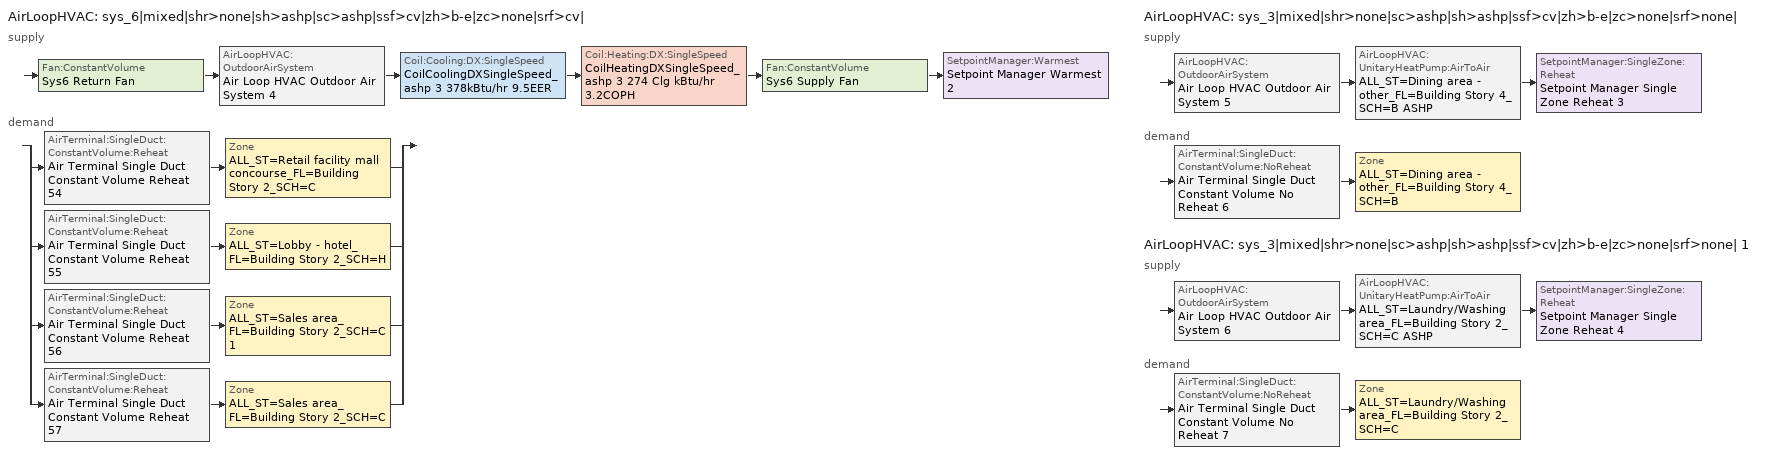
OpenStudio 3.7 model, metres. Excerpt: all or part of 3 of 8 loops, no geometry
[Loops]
AirLoopHVAC 'sys_6|mixed|shr>none|sh>ashp|sc>ashp|ssf>cv|zh>b-e|zc>none|srf>cv|'
 supply: Fan:ConstantVolume 'Sys6 Return Fan' > AirLoopHVAC:OutdoorAirSystem 'Air Loop HVAC Outdoor Air System 4' > Coil:Cooling:DX:SingleSpeed 'CoilCoolingDXSingleSpeed_ashp 3 378kBtu/hr 9.5EER' > Coil:Heating:DX:SingleSpeed 'CoilHeatingDXSingleSpeed_ashp 3 274 Clg kBtu/hr 3.2COPH' > Fan:ConstantVolume 'Sys6 Supply Fan' > SetpointManager:Warmest 'Setpoint Manager Warmest 2'
 demand: split
  | AirTerminal:SingleDuct:ConstantVolume:Reheat 'Air Terminal Single Duct Constant Volume Reheat 54' > Zone 'ALL_ST=Retail facility mall concourse_FL=Building Story 2_SCH=C'
  | AirTerminal:SingleDuct:ConstantVolume:Reheat 'Air Terminal Single Duct Constant Volume Reheat 55' > Zone 'ALL_ST=Lobby - hotel_FL=Building Story 2_SCH=H'
  | AirTerminal:SingleDuct:ConstantVolume:Reheat 'Air Terminal Single Duct Constant Volume Reheat 56' > Zone 'ALL_ST=Sales area_FL=Building Story 2_SCH=C 1'
  | AirTerminal:SingleDuct:ConstantVolume:Reheat 'Air Terminal Single Duct Constant Volume Reheat 57' > Zone 'ALL_ST=Sales area_FL=Building Story 2_SCH=C'
AirLoopHVAC 'sys_3|mixed|shr>none|sc>ashp|sh>ashp|ssf>cv|zh>b-e|zc>none|srf>none|'
 supply: AirLoopHVAC:OutdoorAirSystem 'Air Loop HVAC Outdoor Air System 5' > AirLoopHVAC:UnitaryHeatPump:AirToAir 'ALL_ST=Dining area - other_FL=Building Story 4_SCH=B ASHP' > SetpointManager:SingleZone:Reheat 'Setpoint Manager Single Zone Reheat 3'
 demand: AirTerminal:SingleDuct:ConstantVolume:NoReheat 'Air Terminal Single Duct Constant Volume No Reheat 6' > Zone 'ALL_ST=Dining area - other_FL=Building Story 4_SCH=B'
AirLoopHVAC 'sys_3|mixed|shr>none|sc>ashp|sh>ashp|ssf>cv|zh>b-e|zc>none|srf>none| 1'
 supply: AirLoopHVAC:OutdoorAirSystem 'Air Loop HVAC Outdoor Air System 6' > AirLoopHVAC:UnitaryHeatPump:AirToAir 'ALL_ST=Laundry/Washing area_FL=Building Story 2_SCH=C ASHP' > SetpointManager:SingleZone:Reheat 'Setpoint Manager Single Zone Reheat 4'
 demand: AirTerminal:SingleDuct:ConstantVolume:NoReheat 'Air Terminal Single Duct Constant Volume No Reheat 7' > Zone 'ALL_ST=Laundry/Washing area_FL=Building Story 2_SCH=C'
[Sizing:Zone] Zone Cooling Design Supply Air Temperature Input Method=TemperatureDifference; Zone Cooling Design Supply Air Temperature {C}=14; Zone Cooling Design Supply Air Temperature Difference {deltaC}=11; Zone Heating Design Supply Air Temperature Input Method=TemperatureDifference; Zone Heating Design Supply Air Temperature {C}=40; Zone Heating Design Supply Air Temperature Difference {deltaC}=21; Zone Cooling Design Supply Air Humidity Ratio {kg-H2O/kg-air}=0.0085; Zone Heating Design Supply Air Humidity Ratio {kg-H2O/kg-air}=0.008; Zone Heating Sizing Factor=1.3; Zone Cooling Sizing Factor=1; Cooling Design Air Flow Method=DesignDay; Heating Design Air Flow Method=DesignDay; Account for Dedicated Outdoor Air System=No; Dedicated Outdoor Air System Control Strategy=NeutralSupplyAir; Dedicated Outdoor Air Low Setpoint Temperature for Design {C}=autosize; Dedicated Outdoor Air High Setpoint Temperature for Design {C}=autosize; Zone Load Sizing Method=Sensible Load Only No Latent Load; Zone Latent Cooling Design Supply Air Humidity Ratio Input Method=HumidityRatioDifference; Zone Cooling Design Supply Air Humidity Ratio Difference {kgWater/kgDryAir}=0.005; Zone Latent Heating Design Supply Air Humidity Ratio Input Method=HumidityRatioDifference; Zone Humidification Design Supply Air Humidity Ratio Difference {kgWater/kgDryAir}=0.005
ALL_ST=Sales area_FL=Building Story 2_SCH=C; ALL_ST=Retail facility mall concourse_FL=Building Story 2_SCH=C; ALL_ST=Dining area - other_FL=Building Story 4_SCH=B; ALL_ST=Sales area_FL=Building Story 2_SCH=C 1; ALL_ST=Laundry/Washing area_FL=Building Story 2_SCH=C; ALL_ST=Lobby - hotel_FL=Building Story 2_SCH=H
[Zone equipment]
ALL_ST=Sales area_FL=Building Story 2_SCH=C: Zone HVAC Baseboard Convective Electric 62, Air Terminal Single Duct Constant Volume Reheat 57
ALL_ST=Retail facility mall concourse_FL=Building Story 2_SCH=C: Zone HVAC Baseboard Convective Electric 59, Air Terminal Single Duct Constant Volume Reheat 54
ALL_ST=Dining area - other_FL=Building Story 4_SCH=B: Zone HVAC Baseboard Convective Electric 63, Air Terminal Single Duct Constant Volume No Reheat 6
ALL_ST=Sales area_FL=Building Story 2_SCH=C 1: Zone HVAC Baseboard Convective Electric 61, Air Terminal Single Duct Constant Volume Reheat 56
ALL_ST=Laundry/Washing area_FL=Building Story 2_SCH=C: Zone HVAC Baseboard Convective Electric 64, Air Terminal Single Duct Constant Volume No Reheat 7
ALL_ST=Lobby - hotel_FL=Building Story 2_SCH=H: Zone HVAC Baseboard Convective Electric 60, Air Terminal Single Duct Constant Volume Reheat 55
[AirLoopHVAC] Design Supply Air Flow Rate {m3/s}=autosize; Design Return Air Flow Fraction of Supply Air Flow=1
Name | Availability Schedule
sys_6|mixed|shr>none|sh>ashp|sc>ashp|ssf>cv|zh>b-e|zc>none|srf>cv| | sys_6|mixed|shr>none|sh>ashp|sc>ashp|ssf>cv|zh>b-e|zc>none|srf>cv| Occ Sch
sys_3|mixed|shr>none|sc>ashp|sh>ashp|ssf>cv|zh>b-e|zc>none|srf>none| | sys_3|mixed|shr>none|sc>ashp|sh>ashp|ssf>cv|zh>b-e|zc>none|srf>none| Occ Sch
sys_3|mixed|shr>none|sc>ashp|sh>ashp|ssf>cv|zh>b-e|zc>none|srf>none| 1 | sys_3|mixed|shr>none|sc>ashp|sh>ashp|ssf>cv|zh>b-e|zc>none|srf>none| 1 Occ Sch
[Sizing:System] Design Outdoor Air Flow Rate {m3/s}=Autosize; Preheat Design Temperature {C}=7; Preheat Design Humidity Ratio {kg-H2O/kg-Air}=0.008; Precool Design Humidity Ratio {kg-H2O/kg-Air}=0.008; Central Cooling Design Supply Air Temperature {C}=13; 100% Outdoor Air in Cooling=No; 100% Outdoor Air in Heating=No; Central Cooling Design Supply Air Humidity Ratio {kg-H2O/kg-Air}=0.0085; Zone Maximum Outdoor Air Fraction=1; Cooling Supply Air Flow Rate Per Floor Area {m3/s-m2}=0.00996765; Cooling Fraction of Autosized Cooling Supply Air Flow Rate=1; Cooling Supply Air Flow Rate Per Unit Cooling Capacity {m3/s-W}=3.94755e-05; Heating Supply Air Flow Rate Per Floor Area {m3/s-m2}=0.00996765; Heating Fraction of Autosized Heating Supply Air Flow Rate=1; Heating Fraction of Autosized Cooling Supply Air Flow Rate=1; Heating Supply Air Flow Rate Per Unit Heating Capacity {m3/s-W}=3.15882e-05; Cooling Design Capacity Method=CoolingDesignCapacity; Cooling Design Capacity {W}=autosize; Cooling Design Capacity Per Floor Area {W/m2}=234.7; Fraction of Autosized Cooling Design Capacity=1; Heating Design Capacity Method=HeatingDesignCapacity; Heating Design Capacity {W}=autosize; Heating Design Capacity Per Floor Area {W/m2}=157; Fraction of Autosized Heating Design Capacity=1; Central Cooling Capacity Control Method=OnOff; Occupant Diversity=autosize
Name | Central Heating Maximum System Air Flow Ratio | Precool Design Temperature {C} | Central Heating Design Supply Air Temperature {C} | Type of Load to Size On | Sizing Option | Central Heating Design Supply Air Humidity Ratio {kg-H2O/kg-Air} | Cooling Design Air Flow Method | Cooling Design Air Flow Rate {m3/s} | Heating Design Air Flow Method | Heating Design Air Flow Rate {m3/s} | System Outdoor Air Method
sys_6|mixed|shr>none|sh>ashp|sc>ashp|ssf>cv|zh>b-e|zc>none|srf>cv| | 0.3 | 12.8 | 13.1
sys_3|mixed|shr>none|sc>ashp|sh>ashp|ssf>cv|zh>b-e|zc>none|srf>none|; sys_3|mixed|shr>none|sc>ashp|sh>ashp|ssf>cv|zh>b-e|zc>none|srf>none| 1 | 1 | 13 | 43 | Sensible | NonCoincident | 0.008 | DesignDay | 0 | DesignDay | 0 | ZoneSum
[Fan:ConstantVolume] Availability Schedule=Always On Discrete; Fan Total Efficiency=0.39975; Pressure Rise {Pa}=640; Maximum Flow Rate {m3/s}=AutoSize; Motor Efficiency=0.615
Sys6 Supply Fan; Sys6 Return Fan
[Coil:Heating:DX:SingleSpeed] Availability Schedule=Always On Discrete; Rated Air Flow Rate {m3/s}=Autosize; Rated Supply Fan Power Per Volume Flow Rate 2017 {W/(m3/s)}=773.3; Rated Supply Fan Power Per Volume Flow Rate 2023 {W/(m3/s)}=934.4; Total Heating Capacity Function of Temperature Curve=DXHEAT-NECB2011-REF-CAPFT; Total Heating Capacity Function of Flow Fraction Curve=DXHEAT-NECB2011-REF-CAPFFLOW; Energy Input Ratio Function of Temperature Curve=DXHEAT-NECB2011-REF-EIRFT; Energy Input Ratio Function of Flow Fraction Curve=DXHEAT-NECB2011-REF-EIRFFLOW; Part Load Fraction Correlation Curve=DXHEAT-NECB2011-REF-PLFFPLR; Minimum Outdoor Dry-Bulb Temperature for Compressor Operation {C}=-10; Defrost Strategy=Resistive; Defrost Control=Timed; Defrost Time Period Fraction=0.166667; Resistive Defrost Heater Capacity {W}=2000
Name | Rated Total Heating Capacity {W} | Rated COP {W/W}
CoilHeatingDXSingleSpeed_ashp 3 274 Clg kBtu/hr 3.2COPH | 80203.7 | 3.52801
CoilHeatingDXSingleSpeed_ashp 4 211 Clg kBtu/hr 3.2COPH | 61710.8 | 3.49812
CoilHeatingDXSingleSpeed_ashp 5 38 Clg kBtu/hr 3.1COPH | 11165.7 | 3.30968
[Coil:Cooling:DX:SingleSpeed] Availability Schedule=Always On Discrete; Rated Total Cooling Capacity {W}=autosize; Rated Sensible Heat Ratio=autosize; Rated Air Flow Rate {m3/s}=autosize; Rated Evaporator Fan Power Per Volume Flow Rate 2017 {W/(m3/s)}=773.3; Rated Evaporator Fan Power Per Volume Flow Rate 2023 {W/(m3/s)}=934.4; Total Cooling Capacity Function of Temperature Curve=DXCOOL-NECB2011-REF-CAPFT; Total Cooling Capacity Function of Flow Fraction Curve=DXCOOL-NECB2011-REF-CAPFFLOW; Energy Input Ratio Function of Temperature Curve=DXCOOL-NECB2011-REF-COOLEIRFT; Energy Input Ratio Function of Flow Fraction Curve=DXCOOL-NECB2011-REF-COOLEIRFFLOW; Part Load Fraction Correlation Curve=DXCOOL-NECB2011-REF-COOLPLFFPLR; Minimum Outdoor Dry-Bulb Temperature for Compressor Operation {C}=-25; Nominal Time for Condensate Removal to Begin {s}=0; Ratio of Initial Moisture Evaporation Rate and Steady State Latent Capacity=0; Maximum Cycling Rate {cycles/hr}=0; Latent Capacity Time Constant {s}=0; Condenser Type=AirCooled; Evaporative Condenser Effectiveness=0.9; Evaporative Condenser Air Flow Rate {m3/s}=autosize; Evaporative Condenser Pump Rated Power Consumption {W}=autosize; Crankcase Heater Capacity {W}=0; Maximum Outdoor Dry-Bulb Temperature for Crankcase Heater Operation {C}=10; Basin Heater Capacity {W/K}=0; Basin Heater Setpoint Temperature {C}=2
Name | Rated COP {W/W}
CoilCoolingDXSingleSpeed_ashp 3 378kBtu/hr 9.5EER | 3.2994
CoilCoolingDXSingleSpeed_ashp 4 291kBtu/hr 9.3EER | 3.23281
CoilCoolingDXSingleSpeed_ashp 5 53kBtu/hr 10.0EER | 3.46588
[Controller:OutdoorAir] Minimum Outdoor Air Flow Rate {m3/s}=autosize; Maximum Outdoor Air Flow Rate {m3/s}=Autosize; Economizer Control Action Type=ModulateFlow; Lockout Type=NoLockout; Minimum Limit Type=FixedMinimum; High Humidity Control=No; Heat Recovery Bypass Control Type=BypassWhenWithinEconomizerLimits; Economizer Operation Staging=InterlockedWithMechanicalCooling
Name | Economizer Control Type | Minimum Outdoor Air Schedule | Controller Mechanical Ventilation | Economizer Maximum Limit Dry-Bulb Temperature {C} | Economizer Maximum Limit Enthalpy {J/kg} | Economizer Minimum Limit Dry-Bulb Temperature {C}
Controller Outdoor Air 4 | DifferentialEnthalpy | sys_6|mixed|shr>none|sh>ashp|sc>ashp|ssf>cv|zh>b-e|zc>none|srf>cv| Occ Sch | Controller Mechanical Ventilation 4
Controller Outdoor Air 5 | DifferentialEnthalpy | sys_3|mixed|shr>none|sc>ashp|sh>ashp|ssf>cv|zh>b-e|zc>none|srf>none| Occ Sch | Controller Mechanical Ventilation 5
Controller Outdoor Air 6 | NoEconomizer | sys_3|mixed|shr>none|sc>ashp|sh>ashp|ssf>cv|zh>b-e|zc>none|srf>none| 1 Occ Sch | Controller Mechanical Ventilation 6 | 28 | 64000 | -100
[Controller:MechanicalVentilation] Availability Schedule=Always On Discrete; System Outdoor Air Method=ZoneSum
Controller Mechanical Ventilation 4; Controller Mechanical Ventilation 5; Controller Mechanical Ventilation 6
[AirLoopHVAC:OutdoorAirSystem]
Name | Controller
Air Loop HVAC Outdoor Air System 4 | Controller Outdoor Air 4
Air Loop HVAC Outdoor Air System 5 | Controller Outdoor Air 5
Air Loop HVAC Outdoor Air System 6 | Controller Outdoor Air 6
[SetpointManager:Warmest]
Setpoint Manager Warmest 2: Control Variable=Temperature; Minimum Setpoint Temperature {C}=13; Maximum Setpoint Temperature {C}=24; Strategy=MaximumTemperature; Setpoint Node or NodeList=sys_6|mixed|shr>none|sh>ashp|sc>ashp|ssf>cv|zh>b-e|zc>none|srf>cv| Supply Outlet Node
[ZoneHVAC:Baseboard:Convective:Electric] Availability Schedule=Always On Discrete; Nominal Capacity {W}=autosize; Efficiency=1
Zone HVAC Baseboard Convective Electric 59; Zone HVAC Baseboard Convective Electric 60; Zone HVAC Baseboard Convective Electric 61; Zone HVAC Baseboard Convective Electric 62; Zone HVAC Baseboard Convective Electric 63; Zone HVAC Baseboard Convective Electric 64
[Coil:Heating:Gas] Availability Schedule=Always On Discrete; Nominal Capacity {W}=AutoSize; On Cycle Parasitic Electric Load {W}=0; Part Load Fraction Correlation Curve=FURNACE-EFFPLR-NECB2011; Off Cycle Parasitic Gas Load {W}=0
Name | Gas Burner Efficiency
Coil Heating Gas 56; Coil Heating Gas 57; Coil Heating Gas 58; Coil Heating Gas 59; Coil Heating Gas 61 | 0.924
Coil Heating Gas 60 | 0.81
[AirTerminal:SingleDuct:ConstantVolume:Reheat] Availability Schedule=Always On Discrete; Maximum Air Flow Rate {m3/s}=autosize; Maximum Hot Water or Steam Flow Rate {m3/s}=autosize; Minimum Hot Water or Steam Flow Rate {m3/s}=0; Convergence Tolerance=0.001; Maximum Reheat Air Temperature {C}=35
Name | Reheat Coil
Air Terminal Single Duct Constant Volume Reheat 54 | Coil Heating Gas 56
Air Terminal Single Duct Constant Volume Reheat 55 | Coil Heating Gas 57
Air Terminal Single Duct Constant Volume Reheat 56 | Coil Heating Gas 58
Air Terminal Single Duct Constant Volume Reheat 57 | Coil Heating Gas 59
[Fan:OnOff] Availability Schedule=Always On Discrete; Fan Total Efficiency=0.39975; Maximum Flow Rate {m3/s}=autosize; Motor Efficiency=0.615; Motor In Airstream Fraction=1
Name | Pressure Rise {Pa} | Fan Power Ratio Function of Speed Ratio Curve | Fan Efficiency Ratio Function of Speed Ratio Curve
Fan On Off 3 | 1110.94 | Fan On Off Power Curve 2 | Fan On Off Efficiency Curve 2
Fan On Off 4 | 622.722 | Fan On Off Power Curve 3 | Fan On Off Efficiency Curve 3
[AirLoopHVAC:UnitaryHeatPump:AirToAir] Availability Schedule=Always On Discrete; Supply Air Flow Rate During Cooling Operation {m3/s}=Autosize; Supply Air Flow Rate During Heating Operation {m3/s}=Autosize; Maximum Supply Air Temperature from Supplemental Heater {C}=Autosize
Name | Controlling Zone or Thermostat Location | Supply Air Fan | Heating Coil | Cooling Coil | Supplemental Heating Coil | Supply Air Fan Operating Mode Schedule
ALL_ST=Dining area - other_FL=Building Story 4_SCH=B ASHP | ALL_ST=Dining area - other_FL=Building Story 4_SCH=B | Fan On Off 3 | CoilHeatingDXSingleSpeed_ashp 4 211 Clg kBtu/hr 3.2COPH | CoilCoolingDXSingleSpeed_ashp 4 291kBtu/hr 9.3EER | Coil Heating Gas 60 | sys_3|mixed|shr>none|sc>ashp|sh>ashp|ssf>cv|zh>b-e|zc>none|srf>none| Occ Sch
ALL_ST=Laundry/Washing area_FL=Building Story 2_SCH=C ASHP | ALL_ST=Laundry/Washing area_FL=Building Story 2_SCH=C | Fan On Off 4 | CoilHeatingDXSingleSpeed_ashp 5 38 Clg kBtu/hr 3.1COPH | CoilCoolingDXSingleSpeed_ashp 5 53kBtu/hr 10.0EER | Coil Heating Gas 61 | sys_3|mixed|shr>none|sc>ashp|sh>ashp|ssf>cv|zh>b-e|zc>none|srf>none| 1 Occ Sch
[SetpointManager:SingleZone:Reheat] Minimum Supply Air Temperature {C}=13; Maximum Supply Air Temperature {C}=43
Name | Control Zone | Setpoint Node or NodeList
Setpoint Manager Single Zone Reheat 3 | ALL_ST=Dining area - other_FL=Building Story 4_SCH=B | sys_3|mixed|shr>none|sc>ashp|sh>ashp|ssf>cv|zh>b-e|zc>none|srf>none| Supply Outlet Node
Setpoint Manager Single Zone Reheat 4 | ALL_ST=Laundry/Washing area_FL=Building Story 2_SCH=C | sys_3|mixed|shr>none|sc>ashp|sh>ashp|ssf>cv|zh>b-e|zc>none|srf>none| 1 Supply Outlet Node
[AirTerminal:SingleDuct:ConstantVolume:NoReheat] Availability Schedule=Always On Discrete; Maximum Air Flow Rate {m3/s}=AutoSize
Air Terminal Single Duct Constant Volume No Reheat 6; Air Terminal Single Duct Constant Volume No Reheat 7
[Schedule:Ruleset]
Name | Default Day Schedule | Summer Design Day Schedule | Winter Design Day Schedule
sys_3|mixed|shr>none|sc>ashp|sh>ashp|ssf>cv|zh>b-e|zc>none|srf>none| Occ Sch | sys_3|mixed|shr>none|sc>ashp|sh>ashp|ssf>cv|zh>b-e|zc>none|srf>none| Occ Sch Default | sys_3|mixed|shr>none|sc>ashp|sh>ashp|ssf>cv|zh>b-e|zc>none|srf>none| Occ Sch Summer Design Day | sys_3|mixed|shr>none|sc>ashp|sh>ashp|ssf>cv|zh>b-e|zc>none|srf>none| Occ Sch Winter Design Day
sys_3|mixed|shr>none|sc>ashp|sh>ashp|ssf>cv|zh>b-e|zc>none|srf>none| 1 Occ Sch | sys_3|mixed|shr>none|sc>ashp|sh>ashp|ssf>cv|zh>b-e|zc>none|srf>none| 1 Occ Sch Default | sys_3|mixed|shr>none|sc>ashp|sh>ashp|ssf>cv|zh>b-e|zc>none|srf>none| 1 Occ Sch Summer Design Day | sys_3|mixed|shr>none|sc>ashp|sh>ashp|ssf>cv|zh>b-e|zc>none|srf>none| 1 Occ Sch Winter Design Day
sys_6|mixed|shr>none|sh>ashp|sc>ashp|ssf>cv|zh>b-e|zc>none|srf>cv| Occ Sch | sys_6|mixed|shr>none|sh>ashp|sc>ashp|ssf>cv|zh>b-e|zc>none|srf>cv| Occ Sch Default | sys_6|mixed|shr>none|sh>ashp|sc>ashp|ssf>cv|zh>b-e|zc>none|srf>cv| Occ Sch Summer Design Day | sys_6|mixed|shr>none|sh>ashp|sc>ashp|ssf>cv|zh>b-e|zc>none|srf>cv| Occ Sch Winter Design Day
[Schedule:Day]
sys_3|mixed|shr>none|sc>ashp|sh>ashp|ssf>cv|zh>b-e|zc>none|srf>none| Occ Sch Default: 1, 0, 1, 10, 0, 0, 24, 0, 1
sys_3|mixed|shr>none|sc>ashp|sh>ashp|ssf>cv|zh>b-e|zc>none|srf>none| Occ Sch Winter Design Day; sys_3|mixed|shr>none|sc>ashp|sh>ashp|ssf>cv|zh>b-e|zc>none|srf>none| Occ Sch Summer Design Day; sys_3|mixed|shr>none|sc>ashp|sh>ashp|ssf>cv|zh>b-e|zc>none|srf>none| 1 Occ Sch Winter Design Day; sys_3|mixed|shr>none|sc>ashp|sh>ashp|ssf>cv|zh>b-e|zc>none|srf>none| 1 Occ Sch Summer Design Day; sys_6|mixed|shr>none|sh>ashp|sc>ashp|ssf>cv|zh>b-e|zc>none|srf>cv| Occ Sch Default; sys_6|mixed|shr>none|sh>ashp|sc>ashp|ssf>cv|zh>b-e|zc>none|srf>cv| Occ Sch Winter Design Day; sys_6|mixed|shr>none|sh>ashp|sc>ashp|ssf>cv|zh>b-e|zc>none|srf>cv| Occ Sch Summer Design Day: 24, 0, 1
sys_3|mixed|shr>none|sc>ashp|sh>ashp|ssf>cv|zh>b-e|zc>none|srf>none| Occ Sch Saturday: 2, 0, 1, 10, 0, 0, 24, 0, 1
sys_3|mixed|shr>none|sc>ashp|sh>ashp|ssf>cv|zh>b-e|zc>none|srf>none| Occ Sch Sunday: 1, 0, 0, 2, 0, 1, 11, 0, 0, 23, 0, 1, 24, 0, 0
sys_3|mixed|shr>none|sc>ashp|sh>ashp|ssf>cv|zh>b-e|zc>none|srf>none| 1 Occ Sch Default: 9, 0, 0, 21, 0, 1, 24, 0, 0
sys_3|mixed|shr>none|sc>ashp|sh>ashp|ssf>cv|zh>b-e|zc>none|srf>none| 1 Occ Sch Sunday: 9, 0, 0, 19, 0, 1, 24, 0, 0
[Schedule:Rule] Date Specification Type=DateRange; Start Month=1; Start Day=1; End Month=12; End Day=31
Name | Schedule Ruleset | Rule Order | Day Schedule | Apply Saturday | Apply Sunday
sys_3|mixed|shr>none|sc>ashp|sh>ashp|ssf>cv|zh>b-e|zc>none|srf>none| Occ Sch Saturday Rule | sys_3|mixed|shr>none|sc>ashp|sh>ashp|ssf>cv|zh>b-e|zc>none|srf>none| Occ Sch | 1 | sys_3|mixed|shr>none|sc>ashp|sh>ashp|ssf>cv|zh>b-e|zc>none|srf>none| Occ Sch Saturday | Yes
sys_3|mixed|shr>none|sc>ashp|sh>ashp|ssf>cv|zh>b-e|zc>none|srf>none| Occ Sch Sunday Rule | sys_3|mixed|shr>none|sc>ashp|sh>ashp|ssf>cv|zh>b-e|zc>none|srf>none| Occ Sch | 0 | sys_3|mixed|shr>none|sc>ashp|sh>ashp|ssf>cv|zh>b-e|zc>none|srf>none| Occ Sch Sunday |  | Yes
sys_3|mixed|shr>none|sc>ashp|sh>ashp|ssf>cv|zh>b-e|zc>none|srf>none| 1 Occ Sch Sunday Rule | sys_3|mixed|shr>none|sc>ashp|sh>ashp|ssf>cv|zh>b-e|zc>none|srf>none| 1 Occ Sch | 0 | sys_3|mixed|shr>none|sc>ashp|sh>ashp|ssf>cv|zh>b-e|zc>none|srf>none| 1 Occ Sch Sunday |  | Yes
[Schedule:Constant]
Always On Discrete: Value=1
[Curve:Cubic]
Name | Coefficient1 Constant | Coefficient2 x | Coefficient3 x**2 | Coefficient4 x**3 | Minimum Value of x | Maximum Value of x
Fan On Off Efficiency Curve 2; Fan On Off Efficiency Curve 3 | 1 | 0 | 0 | 0 | 0 | 1
DXHEAT-NECB2011-REF-CAPFT | 0.729009 | 0.0319275 | 0.000136404 | -8.748e-06 | -20 | 20
DXHEAT-NECB2011-REF-CAPFFLOW | 0.84 | 0.16 | 0 | 0 | 0.5 | 1.5
DXHEAT-NECB2011-REF-EIRFT | 1.2183 | -0.03612 | 0.00142 | -2.68e-05 | -20 | 20
DXHEAT-NECB2011-REF-PLFFPLR | 0.3696 | 2.3362 | -2.9577 | 1.2596 | 0.7 | 1
DXCOOL-NECB2011-REF-COOLPLFFPLR | 0.0277 | 4.9151 | -8.184 | 4.2702 | 0.7 | 1
FURNACE-EFFPLR-NECB2011 | 0.722 | 0.8211 | -1.0396 | 0.5 | 0 | 1
[Curve:Quadratic]
Name | Coefficient1 Constant | Coefficient2 x | Coefficient3 x**2 | Minimum Value of x | Maximum Value of x
DXHEAT-NECB2011-REF-EIRFFLOW | 1.3824 | -0.4336 | 0.0512 | 0 | 1
DXCOOL-NECB2011-REF-CAPFFLOW | 0.8 | 0.2 | 0 | 0.5 | 1.5
DXCOOL-NECB2011-REF-COOLEIRFFLOW | 1.1552 | -0.1808 | 0.0256 | 0.5 | 1.5
[Curve:Biquadratic] Minimum Value of x=13; Maximum Value of x=24; Minimum Value of y=24; Maximum Value of y=46
Name | Coefficient1 Constant | Coefficient2 x | Coefficient3 x**2 | Coefficient4 y | Coefficient5 y**2 | Coefficient6 x*y
DXCOOL-NECB2011-REF-CAPFT | 0.867905 | 0.0142459 | 0.00055436 | -0.0075575 | 3.3e-05 | -0.0001918
DXCOOL-NECB2011-REF-COOLEIRFT | 0.114171 | 0.0281822 | -0.0004199 | 0.0214108 | 0.000161028 | -0.000679104
[Curve:Exponent] Coefficient1 Constant=1; Coefficient2 Constant=0; Coefficient3 Constant=0; Minimum Value of x=0; Maximum Value of x=1
Fan On Off Power Curve 2; Fan On Off Power Curve 3
